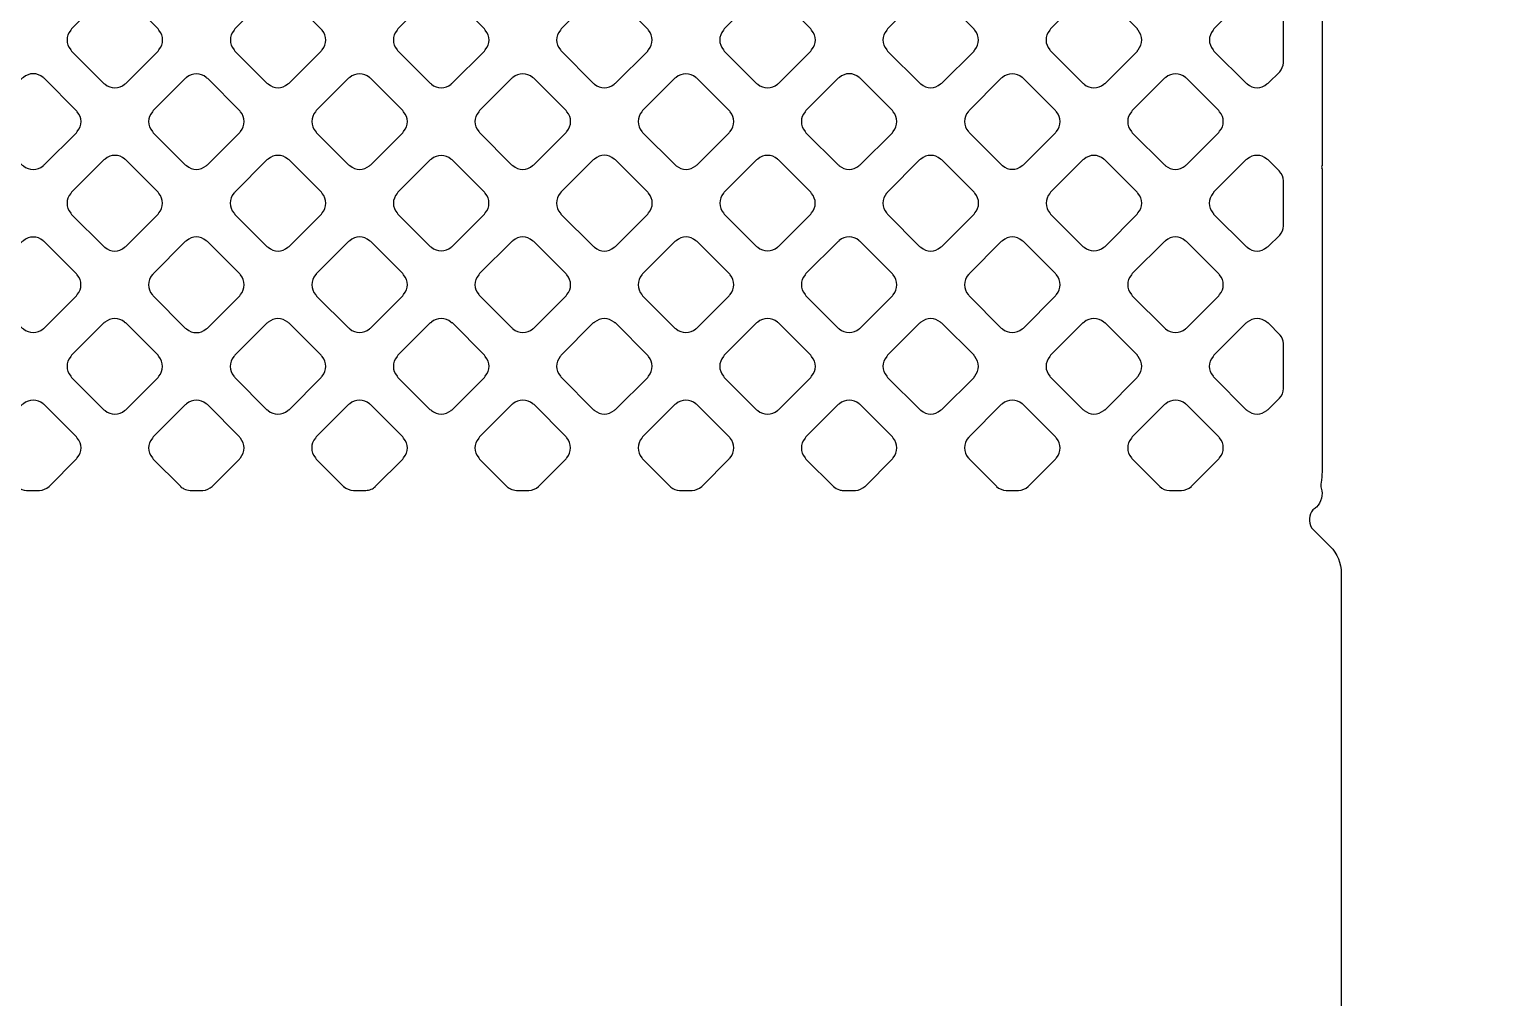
# Model space of a CAD drawing. Header units: millimetres. Extents: x 3440 to 3572, y 2 to 96.
# Drawn here: x 3539.65 to 3541.586, y 50.626 to 51.906 of the extents above; entities that cross this region are included whole.
import ezdxf

# ---------------------------------------------------------------- set-up
doc = ezdxf.new("R2010")
doc.units = ezdxf.units.MM
doc.header["$LTSCALE"] = 23.1
doc.layers.add('gbr-dxf', color=7, linetype='CONTINUOUS')
doc.layers.add('gbr-outline-dxf', color=2, linetype='CONTINUOUS')

msp = doc.modelspace()

# ---------------------------------------------------------------- linework, layer by layer
at = {"layer": 'gbr-dxf'}
msp.add_line((3541.3569, 52.0579), (3541.3569, 51.7254), dxfattribs=at)
at = {"layer": 'gbr-dxf', "linetype": 'Continuous'}
for points in [[(3539.7043, 51.8785, -0.104099), (3539.7053, 51.8767), (3539.7478, 51.8341, -0.101859), (3539.7496, 51.8331, 0.378681), (3539.7755, 51.8331, -0.095886), (3539.7771, 51.8341), (3539.8198, 51.8768, -0.095602), (3539.8208, 51.8784, 0.379293), (3539.8207, 51.9044, -0.107999), (3539.8197, 51.9062), (3539.7772, 51.9487, -0.096266), (3539.7756, 51.9497, 0.379731), (3539.7496, 51.9497, -0.09572), (3539.7479, 51.9487), (3539.7053, 51.906, -0.096023), (3539.7043, 51.9044, 0.379672)], [(3539.92, 51.8785, -0.096265), (3539.9209, 51.8768), (3539.9635, 51.8342, -0.091964), (3539.9651, 51.8333, 0.379731), (3539.991, 51.8333, -0.096265), (3539.9927, 51.8343), (3540.0352, 51.8768, -0.096266), (3540.0362, 51.8784, 0.379731), (3540.0362, 51.9044, -0.091558), (3540.0352, 51.9059), (3539.9926, 51.9485, -0.095916), (3539.991, 51.9495, 0.379731), (3539.965, 51.9495, -0.096265), (3539.9634, 51.9485), (3539.9209, 51.9061, -0.095916), (3539.92, 51.9044, 0.379731)], [(3540.1353, 51.8784, -0.087343), (3540.1362, 51.8769), (3540.1789, 51.8342, -0.09979), (3540.1806, 51.8332, 0.379731), (3540.2066, 51.8332, -0.09572), (3540.2082, 51.8342), (3540.2509, 51.8768, -0.096266), (3540.2518, 51.8784, 0.379731), (3540.2518, 51.9044, -0.091558), (3540.2509, 51.906), (3540.2082, 51.9487, -0.096121), (3540.2065, 51.9496, 0.379731), (3540.1806, 51.9496, -0.09572), (3540.1789, 51.9487), (3540.1362, 51.906, -0.095628), (3540.1353, 51.9044, 0.379731)], [(3540.351, 51.8784, -0.089768), (3540.3519, 51.8769), (3540.3947, 51.8341, -0.082483), (3540.3961, 51.8332, 0.379214), (3540.422, 51.8332, -0.096625), (3540.4237, 51.8342), (3540.4663, 51.8768, -0.095916), (3540.4672, 51.8785, 0.379289), (3540.4673, 51.9044, -0.083262), (3540.4664, 51.9058), (3540.4236, 51.9486, -0.089936), (3540.4221, 51.9495, 0.379506), (3540.3961, 51.9495, -0.096117), (3540.3945, 51.9486), (3540.3519, 51.906, -0.096227), (3540.351, 51.9044, 0.379506)], [(3540.5664, 51.8784, -0.09572), (3540.5673, 51.8768), (3540.6101, 51.8341, -0.091437), (3540.6116, 51.8331, 0.379731), (3540.6376, 51.8331, -0.096265), (3540.6392, 51.8341), (3540.6818, 51.8767, -0.095916), (3540.6828, 51.8784, 0.379731), (3540.6828, 51.9044, -0.100266), (3540.6818, 51.9061), (3540.6391, 51.9488, -0.087639), (3540.6376, 51.9497, 0.379731), (3540.6117, 51.9497, -0.09572), (3540.61, 51.9487), (3540.5673, 51.906, -0.096266), (3540.5664, 51.9044, 0.379731)], [(3540.782, 51.8785, -0.09572), (3540.783, 51.8768), (3540.8256, 51.8342, -0.091964), (3540.8271, 51.8333, 0.379731), (3540.8531, 51.8333, -0.096265), (3540.8548, 51.8343), (3540.8973, 51.8768, -0.095916), (3540.8982, 51.8784, 0.379731), (3540.8982, 51.9044, -0.091745), (3540.8973, 51.9059), (3540.8547, 51.9485, -0.096266), (3540.8531, 51.9495, 0.379731), (3540.8271, 51.9495, -0.09572), (3540.8255, 51.9485), (3540.783, 51.9061, -0.096266), (3540.782, 51.9044, 0.379731)], [(3540.9973, 51.9043, 0.379293), (3540.9974, 51.8784, -0.087314), (3540.9983, 51.8769), (3541.041, 51.8342, -0.100054), (3541.0427, 51.8332, 0.379289), (3541.0686, 51.8332, -0.095506), (3541.0703, 51.8341), (3541.113, 51.8768, -0.095535), (3541.1139, 51.8785, 0.379214), (3541.1139, 51.9044, -0.091954), (3541.113, 51.906), (3541.0703, 51.9487, -0.096314), (3541.0686, 51.9496, 0.379703), (3541.0427, 51.9497, -0.095612), (3541.041, 51.9487), (3540.9983, 51.906, -0.095796)], [(3541.2131, 51.9044, 0.379293), (3541.2131, 51.8785, -0.096265), (3541.214, 51.8768), (3541.2566, 51.8343, -0.095916), (3541.2582, 51.8333, 0.379731), (3541.2842, 51.8333, -0.096265), (3541.2858, 51.8343), (3541.301, 51.8494, 0.165064), (3541.306, 51.8612), (3541.306, 51.9212, 0.165892), (3541.3011, 51.9332), (3541.2857, 51.9485, -0.097796), (3541.2841, 51.9495, 0.378814), (3541.2582, 51.9495, -0.098049), (3541.2565, 51.9485), (3541.214, 51.9061, -0.095895)], [(3539.5964, 51.7965, 0.379293), (3539.5964, 51.7706, -0.096103), (3539.5974, 51.7689), (3539.6401, 51.7262, -0.091913), (3539.6417, 51.7253, 0.379731), (3539.6677, 51.7253, -0.09572), (3539.6693, 51.7263), (3539.712, 51.769, -0.095819), (3539.713, 51.7706, 0.379289), (3539.713, 51.7966, -0.082787), (3539.7121, 51.798), (3539.6692, 51.841, -0.087175), (3539.6677, 51.8419, 0.378906), (3539.6418, 51.8419, -0.095506), (3539.6401, 51.8409), (3539.5974, 51.7982, -0.095602)], [(3539.8121, 51.7966, 0.379293), (3539.8121, 51.7706, -0.107426), (3539.8132, 51.7688), (3539.8555, 51.7265, -0.103566), (3539.8573, 51.7255, 0.379289), (3539.8832, 51.7254, -0.095866), (3539.8848, 51.7264), (3539.9275, 51.7691, -0.095796), (3539.9285, 51.7707, 0.379293), (3539.9285, 51.7967, -0.104392), (3539.9274, 51.7985), (3539.8852, 51.8407, -0.108224), (3539.8833, 51.8418, 0.379506), (3539.8574, 51.8418, -0.098229), (3539.8557, 51.8408), (3539.8131, 51.7982, -0.095796)], [(3540.0276, 51.7967, 0.379293), (3540.0277, 51.7708, -0.095956), (3540.0286, 51.7691), (3540.0713, 51.7264, -0.092126), (3540.0729, 51.7255, 0.379289), (3540.0989, 51.7254, -0.09527), (3540.1005, 51.7264), (3540.143, 51.769, -0.095602), (3540.144, 51.7706, 0.379293), (3540.144, 51.7966, -0.092247), (3540.143, 51.7981), (3540.1003, 51.8408, -0.096627), (3540.0987, 51.8418, 0.379289), (3540.0727, 51.8418, -0.095506), (3540.0711, 51.8408), (3540.0286, 51.7983, -0.095602)], [(3540.2431, 51.7706, -0.087343), (3540.244, 51.7691), (3540.2866, 51.7265, -0.099711), (3540.2883, 51.7255, 0.379293), (3540.3143, 51.7255, -0.095956), (3540.3159, 51.7265), (3540.3586, 51.7691, -0.096111), (3540.3595, 51.7707, 0.379321), (3540.3596, 51.7967, -0.09148), (3540.3586, 51.7982), (3540.316, 51.8408, -0.098209), (3540.3143, 51.8418, 0.379506), (3540.2884, 51.8418, -0.096117), (3540.2867, 51.8408), (3540.2441, 51.7982, -0.096955), (3540.2431, 51.7965, 0.379612)], [(3540.4586, 51.7707, -0.087314), (3540.4596, 51.7692), (3540.5025, 51.7263, -0.083056), (3540.5039, 51.7254, 0.379731), (3540.5299, 51.7254, -0.09572), (3540.5315, 51.7264), (3540.5741, 51.769, -0.096266), (3540.5751, 51.7706, 0.379731), (3540.5751, 51.7966, -0.083522), (3540.5742, 51.798), (3540.5313, 51.8409, -0.087639), (3540.5298, 51.8418, 0.379731), (3540.5038, 51.8418, -0.09572), (3540.5022, 51.8409), (3540.4596, 51.7983, -0.096266), (3540.4586, 51.7967, 0.379731)], [(3540.6742, 51.7706, -0.095756), (3540.6752, 51.769), (3540.7177, 51.7264, -0.091646), (3540.7193, 51.7254, 0.379731), (3540.7453, 51.7254, -0.09572), (3540.7469, 51.7264), (3540.7895, 51.769, -0.096266), (3540.7905, 51.7707, 0.379731), (3540.7905, 51.7967, -0.100032), (3540.7895, 51.7984), (3540.7469, 51.841, -0.087515), (3540.7455, 51.8419, 0.379731), (3540.7195, 51.8419, -0.096265), (3540.7178, 51.8409), (3540.6752, 51.7982, -0.095916), (3540.6742, 51.7966, 0.379731)], [(3540.8897, 51.7708, -0.09572), (3540.8907, 51.7691), (3540.9334, 51.7264, -0.091913), (3540.935, 51.7255, 0.379731), (3540.9609, 51.7255, -0.09572), (3540.9626, 51.7264), (3541.0051, 51.7689, -0.096266), (3541.0061, 51.7706, 0.379731), (3541.0061, 51.7966, -0.092139), (3541.0051, 51.7981), (3540.9624, 51.8408, -0.096558), (3540.9608, 51.8418, 0.379731), (3540.9348, 51.8418, -0.09572), (3540.9332, 51.8408), (3540.8907, 51.7984, -0.096266), (3540.8897, 51.7967, 0.379731)], [(3541.1052, 51.7706, -0.091685), (3541.1061, 51.769), (3541.1488, 51.7263, -0.087297), (3541.1503, 51.7254, 0.379731), (3541.1763, 51.7254, -0.09572), (3541.1779, 51.7264), (3541.2207, 51.7691, -0.096266), (3541.2216, 51.7708, 0.379731), (3541.2216, 51.7967, -0.087314), (3541.2207, 51.7982), (3541.178, 51.8409, -0.091964), (3541.1765, 51.8418, 0.379731), (3541.1505, 51.8418, -0.096265), (3541.1489, 51.8409), (3541.1062, 51.7982, -0.095916), (3541.1052, 51.7966, 0.379731)], [(3539.7043, 51.6628, -0.099825), (3539.7053, 51.6611), (3539.7478, 51.6186, -0.095958), (3539.7494, 51.6176, 0.379731), (3539.7754, 51.6176, -0.09572), (3539.777, 51.6186), (3539.8196, 51.6612, -0.095916), (3539.8206, 51.6629, 0.379731), (3539.8206, 51.6888, -0.096265), (3539.8196, 51.6905), (3539.777, 51.7332, -0.083134), (3539.7756, 51.7341, 0.379731), (3539.7496, 51.7341, -0.096265), (3539.7479, 51.7331), (3539.7053, 51.6904, -0.095916), (3539.7043, 51.6888, 0.379731)], [(3539.9198, 51.663, -0.107365), (3539.9209, 51.6611), (3539.9633, 51.6186, -0.103673), (3539.9651, 51.6176, 0.379293), (3539.991, 51.6176, -0.096119), (3539.9927, 51.6186), (3540.0353, 51.6612, -0.096332), (3540.0363, 51.6629, 0.379321), (3540.0363, 51.6888, -0.103429), (3540.0353, 51.6906), (3539.9928, 51.7331, -0.107634), (3539.991, 51.7341, 0.379293), (3539.965, 51.7341, -0.09572), (3539.9634, 51.7331), (3539.9208, 51.6906, -0.096332), (3539.9198, 51.6889, 0.379289)], [(3540.1354, 51.6629, -0.083235), (3540.1363, 51.6615), (3540.179, 51.6188, -0.096314), (3540.1806, 51.6178, 0.379672), (3540.2066, 51.6178, -0.096157), (3540.2082, 51.6187), (3540.2508, 51.6613, -0.095796), (3540.2517, 51.6629, 0.378906), (3540.2517, 51.6889, -0.087284), (3540.2508, 51.6903), (3540.2081, 51.733, -0.094397), (3540.2065, 51.734, 0.379506), (3540.1806, 51.734, -0.096117), (3540.1789, 51.733), (3540.1364, 51.6905, -0.095916), (3540.1354, 51.6888, 0.379731)], [(3540.3508, 51.6629, -0.091558), (3540.3518, 51.6613), (3540.3946, 51.6185, -0.087516), (3540.3961, 51.6176, 0.379731), (3540.422, 51.6176, -0.09572), (3540.4237, 51.6186), (3540.4664, 51.6613, -0.096266), (3540.4674, 51.6629, 0.379731), (3540.4674, 51.6889, -0.087314), (3540.4665, 51.6904), (3540.4236, 51.7332, -0.091913), (3540.4221, 51.7342, 0.379731), (3540.3961, 51.7342, -0.09572), (3540.3945, 51.7332), (3540.3518, 51.6905, -0.096266), (3540.3508, 51.6889, 0.379731)], [(3540.5665, 51.6629, -0.091663), (3540.5674, 51.6614), (3540.6101, 51.6187, -0.086956), (3540.6116, 51.6178, 0.379731), (3540.6376, 51.6178, -0.096265), (3540.6392, 51.6187), (3540.6817, 51.6612, -0.095916), (3540.6827, 51.6629, 0.379731), (3540.6827, 51.6888, -0.096117), (3540.6817, 51.6905), (3540.639, 51.7332, -0.083076), (3540.6376, 51.7341, 0.379731), (3540.6117, 51.7341, -0.09572), (3540.61, 51.7331), (3540.5675, 51.6905, -0.096266), (3540.5665, 51.6889, 0.379731)], [(3540.7819, 51.6629, -0.100032), (3540.7829, 51.6612), (3540.8255, 51.6186, -0.096266), (3540.8271, 51.6176, 0.379731), (3540.8531, 51.6176, -0.09572), (3540.8548, 51.6186), (3540.8974, 51.6613, -0.096266), (3540.8984, 51.6629, 0.379731), (3540.8984, 51.6889, -0.09572), (3540.8974, 51.6905), (3540.8548, 51.7331, -0.09979), (3540.8531, 51.7341, 0.379731), (3540.8271, 51.7341, -0.09572), (3540.8255, 51.7331), (3540.7829, 51.6905, -0.096266), (3540.7819, 51.6889, 0.379731)], [(3540.9975, 51.6629, -0.083172), (3540.9984, 51.6615), (3541.0411, 51.6188, -0.096266), (3541.0427, 51.6178, 0.379731), (3541.0687, 51.6178, -0.09572), (3541.0703, 51.6188), (3541.1128, 51.6613, -0.096266), (3541.1138, 51.6629, 0.379731), (3541.1138, 51.6889, -0.087314), (3541.1129, 51.6904), (3541.0702, 51.7331, -0.091964), (3541.0686, 51.734, 0.379731), (3541.0426, 51.734, -0.096265), (3541.041, 51.733), (3540.9985, 51.6905, -0.095916), (3540.9975, 51.6888, 0.379731)], [(3541.2129, 51.6629, -0.087314), (3541.2138, 51.6614), (3541.2567, 51.6185, -0.087516), (3541.2581, 51.6176, 0.379731), (3541.2841, 51.6176, -0.09572), (3541.2857, 51.6186), (3541.301, 51.6338, 0.169599), (3541.306, 51.6459), (3541.306, 51.7053, 0.176204), (3541.3009, 51.7179, -0.03892), (3541.3007, 51.7182), (3541.2858, 51.7332, -0.096266), (3541.2841, 51.7341, 0.379731), (3541.2582, 51.7341, -0.09572), (3541.2565, 51.7332), (3541.2138, 51.6905, -0.096266), (3541.2129, 51.6888, 0.379731)], [(3539.5966, 51.5551, -0.091745), (3539.5975, 51.5535), (3539.6402, 51.5108, -0.087638), (3539.6417, 51.5099, 0.379731), (3539.6677, 51.5099, -0.096265), (3539.6693, 51.5109), (3539.7119, 51.5535, -0.095916), (3539.7129, 51.5551, 0.379731), (3539.7129, 51.5811, -0.087748), (3539.712, 51.5826), (3539.6693, 51.6253, -0.091964), (3539.6677, 51.6262, 0.379731), (3539.6417, 51.6262, -0.096265), (3539.6401, 51.6252), (3539.5975, 51.5827, -0.095916), (3539.5966, 51.581, 0.379731)], [(3539.812, 51.5551, -0.103429), (3539.813, 51.5534), (3539.8556, 51.5108, -0.099849), (3539.8573, 51.5098, 0.379293), (3539.8832, 51.5098, -0.09572), (3539.8849, 51.5108), (3539.9275, 51.5534, -0.096214), (3539.9285, 51.5551, 0.379672), (3539.9285, 51.581, -0.091581), (3539.9275, 51.5826), (3539.8848, 51.6253, -0.095824), (3539.8832, 51.6263, 0.379293), (3539.8572, 51.6263, -0.096119), (3539.8556, 51.6253), (3539.813, 51.5827, -0.096332), (3539.812, 51.5811, 0.379321)], [(3540.0277, 51.5551, -0.107999), (3540.0287, 51.5532), (3540.071, 51.511, -0.103868), (3540.0728, 51.51, 0.379731), (3540.0987, 51.51, -0.096265), (3540.1004, 51.5109), (3540.143, 51.5536, -0.095916), (3540.144, 51.5552, 0.379731), (3540.144, 51.5812, -0.103834), (3540.143, 51.583), (3540.1007, 51.6252, -0.107794), (3540.0988, 51.6263, 0.379731), (3540.0728, 51.6263, -0.096265), (3540.0712, 51.6253), (3540.0286, 51.5827, -0.095916), (3540.0277, 51.5811, 0.379731)], [(3540.2431, 51.5811, 0.37925), (3540.2431, 51.5552, -0.083792), (3540.244, 51.5538), (3540.2868, 51.511, -0.096314), (3540.2884, 51.51, 0.379672), (3540.3144, 51.51, -0.096157), (3540.316, 51.5109), (3540.3586, 51.5535, -0.095602), (3540.3596, 51.5551, 0.379214), (3540.3595, 51.5811, -0.087784), (3540.3586, 51.5825), (3540.3158, 51.6254, -0.092072), (3540.3142, 51.6263, 0.379289), (3540.2883, 51.6263, -0.095506), (3540.2867, 51.6254), (3540.244, 51.5828, -0.095602)], [(3540.4586, 51.5551, -0.091663), (3540.4596, 51.5535), (3540.5023, 51.5108, -0.086956), (3540.5038, 51.5099, 0.379731), (3540.5297, 51.5099, -0.096265), (3540.5314, 51.5109), (3540.5741, 51.5536, -0.095916), (3540.5751, 51.5552, 0.379731), (3540.5751, 51.5812, -0.087549), (3540.5742, 51.5827), (3540.5315, 51.6254, -0.091913), (3540.5299, 51.6263, 0.379731), (3540.5039, 51.6263, -0.09572), (3540.5023, 51.6254), (3540.4596, 51.5827, -0.096266), (3540.4586, 51.581, 0.379731)], [(3540.6742, 51.5552, -0.091558), (3540.6751, 51.5537), (3540.718, 51.5108, -0.087515), (3540.7194, 51.5099, 0.379731), (3540.7454, 51.5099, -0.095756), (3540.747, 51.5109), (3540.7895, 51.5534, -0.095958), (3540.7905, 51.555, 0.379731), (3540.7905, 51.581, -0.09572), (3540.7895, 51.5827), (3540.7467, 51.6255, -0.083056), (3540.7453, 51.6264, 0.379731), (3540.7194, 51.6264, -0.09572), (3540.7177, 51.6254), (3540.6752, 51.5828, -0.096266), (3540.6742, 51.5812, 0.379731)], [(3540.8897, 51.5551, -0.099812), (3540.8907, 51.5534), (3540.9332, 51.5109, -0.095628), (3540.9348, 51.51, 0.379731), (3540.9608, 51.51, -0.096265), (3540.9625, 51.5109), (3541.0051, 51.5536, -0.095916), (3541.0061, 51.5552, 0.379731), (3541.0061, 51.5812, -0.096265), (3541.0051, 51.5828), (3540.9626, 51.6253, -0.09979), (3540.9609, 51.6263, 0.379731), (3540.9349, 51.6263, -0.09572), (3540.9333, 51.6253), (3540.8907, 51.5827, -0.096266), (3540.8897, 51.5811, 0.379731)], [(3541.1052, 51.5552, -0.087314), (3541.1061, 51.5537), (3541.1491, 51.5108, -0.083056), (3541.1504, 51.5099, 0.379731), (3541.1764, 51.5099, -0.09572), (3541.1781, 51.5109), (3541.2207, 51.5535, -0.096266), (3541.2216, 51.5551, 0.379731), (3541.2216, 51.5811, -0.082756), (3541.2208, 51.5825), (3541.1778, 51.6254, -0.087516), (3541.1763, 51.6263, 0.379731), (3541.1504, 51.6263, -0.09572), (3541.1487, 51.6254), (3541.1062, 51.5828, -0.096266), (3541.1052, 51.5812, 0.379731)], [(3539.7043, 51.4474, -0.095866), (3539.7052, 51.4458), (3539.748, 51.403, -0.091364), (3539.7496, 51.4021, 0.379214), (3539.7755, 51.4021, -0.096625), (3539.7771, 51.4031), (3539.8196, 51.4456, -0.096023), (3539.8206, 51.4472, 0.379672), (3539.8206, 51.4732, -0.099971), (3539.8196, 51.4749), (3539.7769, 51.5176, -0.08752), (3539.7754, 51.5186, 0.379214), (3539.7495, 51.5185, -0.095956), (3539.7478, 51.5176), (3539.7053, 51.475, -0.096266), (3539.7043, 51.4734, 0.379289)], [(3539.9198, 51.4473, -0.104215), (3539.9209, 51.4455), (3539.9632, 51.4031, -0.100054), (3539.9649, 51.4021, 0.379731), (3539.9909, 51.4021, -0.096265), (3539.9926, 51.4031), (3540.0352, 51.4457, -0.096266), (3540.0362, 51.4474, 0.379731), (3540.0362, 51.4733, -0.091558), (3540.0352, 51.4749), (3539.9926, 51.5175, -0.096266), (3539.991, 51.5185, 0.379731), (3539.965, 51.5185, -0.096225), (3539.9634, 51.5175), (3539.9208, 51.4749, -0.095916), (3539.9198, 51.4733, 0.379731)], [(3540.1353, 51.4473, -0.09572), (3540.1363, 51.4457), (3540.1787, 51.4032, -0.107817), (3540.1806, 51.4022, 0.379731), (3540.2066, 51.4022, -0.096265), (3540.2082, 51.4031), (3540.2509, 51.4458, -0.096266), (3540.2518, 51.4474, 0.379731), (3540.2518, 51.4734, -0.100032), (3540.2508, 51.4751), (3540.2083, 51.5176, -0.104018), (3540.2065, 51.5186, 0.379731), (3540.1806, 51.5186, -0.09572), (3540.1789, 51.5176), (3540.1363, 51.475, -0.096266), (3540.1353, 51.4733, 0.379731)], [(3540.3509, 51.4733, 0.379293), (3540.351, 51.4474, -0.087848), (3540.3519, 51.4459), (3540.3947, 51.4031, -0.08348), (3540.3961, 51.4022, 0.379672), (3540.422, 51.4022, -0.095612), (3540.4237, 51.4032), (3540.4663, 51.4458, -0.095796), (3540.4673, 51.4474, 0.379293), (3540.4672, 51.4734, -0.083522), (3540.4664, 51.4748), (3540.4236, 51.5176, -0.088202), (3540.4221, 51.5185, 0.379321), (3540.3961, 51.5185, -0.095506), (3540.3945, 51.5176), (3540.3519, 51.475, -0.095796)], [(3540.5664, 51.4474, -0.095756), (3540.5673, 51.4458), (3540.6101, 51.403, -0.091437), (3540.6116, 51.4021, 0.379731), (3540.6376, 51.4021, -0.096265), (3540.6392, 51.4031), (3540.6818, 51.4457, -0.095628), (3540.6828, 51.4473, 0.379731), (3540.6828, 51.4733, -0.100082), (3540.6818, 51.475), (3540.6391, 51.5177, -0.087639), (3540.6376, 51.5187, 0.379731), (3540.6117, 51.5187, -0.09572), (3540.61, 51.5177), (3540.5673, 51.475, -0.095916), (3540.5664, 51.4734, 0.379731)], [(3540.782, 51.4474, -0.095756), (3540.783, 51.4458), (3540.8256, 51.4032, -0.091646), (3540.8271, 51.4023, 0.379731), (3540.8531, 51.4023, -0.09572), (3540.8548, 51.4032), (3540.8973, 51.4457, -0.096266), (3540.8982, 51.4474, 0.379731), (3540.8982, 51.4733, -0.092139), (3540.8973, 51.4749), (3540.8547, 51.5175, -0.096227), (3540.8531, 51.5185, 0.379731), (3540.8271, 51.5185, -0.096265), (3540.8255, 51.5175), (3540.783, 51.475, -0.095916), (3540.782, 51.4734, 0.379731)], [(3540.9974, 51.4473, -0.087274), (3540.9983, 51.4459), (3541.041, 51.4032, -0.09979), (3541.0427, 51.4022, 0.379731), (3541.0687, 51.4022, -0.09572), (3541.0703, 51.4031), (3541.1129, 51.4458, -0.096266), (3541.1139, 51.4474, 0.379731), (3541.1139, 51.4734, -0.092139), (3541.113, 51.4749), (3541.0703, 51.5176, -0.095916), (3541.0686, 51.5186, 0.379731), (3541.0426, 51.5186, -0.096265), (3541.041, 51.5176), (3540.9983, 51.475, -0.095916), (3540.9974, 51.4733, 0.379731)], [(3541.213, 51.4474, -0.087191), (3541.2139, 51.4459), (3541.2567, 51.4031, -0.087302), (3541.2582, 51.4022, 0.378681), (3541.2841, 51.4022, -0.098137), (3541.2858, 51.4032), (3541.3006, 51.4181), (3541.3007, 51.4181, 0.18007), (3541.306, 51.431), (3541.306, 51.4906, 0.153158), (3541.3016, 51.5016), (3541.2856, 51.5176, -0.087638), (3541.2842, 51.5185, 0.379731), (3541.2582, 51.5185, -0.096265), (3541.2565, 51.5175), (3541.214, 51.475, -0.095916), (3541.213, 51.4733, 0.379289)], [(3539.5964, 51.3395, -0.087314), (3539.5974, 51.3381), (3539.6345, 51.3009, 0.157464), (3539.6459, 51.2964), (3539.6627, 51.2964, -0.036589), (3539.663, 51.2965, 0.176204), (3539.6756, 51.3016), (3539.712, 51.338, -0.095958), (3539.713, 51.3396, 0.379731), (3539.713, 51.3656, -0.091558), (3539.7121, 51.3671), (3539.6693, 51.4098, -0.096266), (3539.6677, 51.4108, 0.379731), (3539.6417, 51.4108, -0.09572), (3539.6401, 51.4098), (3539.5974, 51.3672, -0.096266), (3539.5964, 51.3655, 0.379731)], [(3539.8121, 51.3396, -0.09572), (3539.8131, 51.3379), (3539.8492, 51.3019), (3539.8492, 51.3018, 0.070248), (3539.8538, 51.2986), (3539.8538, 51.2986, 0.108256), (3539.8621, 51.2964), (3539.8788, 51.2964, 0.174173), (3539.8912, 51.3018), (3539.8913, 51.3018), (3539.9273, 51.3379, -0.095916), (3539.9283, 51.3395, 0.379731), (3539.9283, 51.3655, -0.100266), (3539.9273, 51.3672), (3539.8847, 51.4098, -0.087638), (3539.8832, 51.4107, 0.379731), (3539.8573, 51.4107, -0.096265), (3539.8556, 51.4097), (3539.8131, 51.3672, -0.096266), (3539.8121, 51.3655, 0.379731)], [(3540.0275, 51.3396, -0.103612), (3540.0286, 51.3378), (3540.0642, 51.3022, -0.057509), (3540.0646, 51.3018, 0.181421), (3540.0776, 51.2964, -0.035866), (3540.0779, 51.2964), (3540.0938, 51.2964, -0.03656), (3540.094, 51.2965, 0.088521), (3540.1009, 51.2979, -0.033854), (3540.1011, 51.298, 0.087596), (3540.1069, 51.3018), (3540.107, 51.3019), (3540.143, 51.3379, -0.096266), (3540.144, 51.3395, 0.379731), (3540.144, 51.3655, -0.091558), (3540.143, 51.3671), (3540.1003, 51.4098, -0.096266), (3540.0987, 51.4108, 0.379731), (3540.0727, 51.4108, -0.09572), (3540.0711, 51.4098), (3540.0285, 51.3672, -0.096266), (3540.0275, 51.3656, 0.379731)], [(3540.2431, 51.3395, -0.096265), (3540.2441, 51.3379), (3540.2801, 51.3018), (3540.2802, 51.3018, 0.064639), (3540.2844, 51.2988, -0.059669), (3540.2849, 51.2986, 0.108256), (3540.2931, 51.2964), (3540.3091, 51.2964, -0.034985), (3540.3094, 51.2964, 0.181317), (3540.3223, 51.3018), (3540.3224, 51.3019), (3540.3586, 51.3381, -0.095916), (3540.3595, 51.3397, 0.379731), (3540.3595, 51.3657, -0.100266), (3540.3585, 51.3674), (3540.3162, 51.4098, -0.104018), (3540.3144, 51.4108, 0.379731), (3540.2884, 51.4108, -0.09572), (3540.2868, 51.4098), (3540.2441, 51.3671, -0.095916), (3540.2431, 51.3655, 0.379731)], [(3540.4586, 51.3397, -0.087314), (3540.4596, 51.3382), (3540.4968, 51.3009, 0.157464), (3540.5083, 51.2964), (3540.5248, 51.2964, -0.036092), (3540.5251, 51.2965, 0.176204), (3540.5377, 51.3016), (3540.5741, 51.338, -0.096266), (3540.5751, 51.3396, 0.379731), (3540.5751, 51.3656, -0.083522), (3540.5742, 51.367), (3540.5313, 51.4099, -0.087639), (3540.5298, 51.4108, 0.379731), (3540.5038, 51.4108, -0.09572), (3540.5022, 51.4098), (3540.4596, 51.3673, -0.096266), (3540.4586, 51.3656, 0.379731)], [(3540.6742, 51.3396, -0.095756), (3540.6752, 51.3379), (3540.7115, 51.3016, 0.115333), (3540.7195, 51.2972, 0.060322), (3540.7242, 51.2964), (3540.7409, 51.2964, 0.174173), (3540.7533, 51.3018), (3540.7534, 51.3018), (3540.7895, 51.338, -0.096266), (3540.7905, 51.3396, 0.379731), (3540.7905, 51.3656, -0.100032), (3540.7895, 51.3673), (3540.7469, 51.4099, -0.087515), (3540.7455, 51.4108, 0.379731), (3540.7195, 51.4108, -0.096265), (3540.7178, 51.4099), (3540.6752, 51.3672, -0.095916), (3540.6742, 51.3655, 0.379731)], [(3540.8897, 51.3397, -0.09572), (3540.8907, 51.3381), (3540.9269, 51.3019), (3540.927, 51.3018, 0.181421), (3540.9399, 51.2964, -0.035866), (3540.9402, 51.2964), (3540.9558, 51.2964, -0.036092), (3540.9561, 51.2965, 0.176204), (3540.9688, 51.3016), (3541.0051, 51.3379, -0.096266), (3541.0061, 51.3395, 0.379731), (3541.0061, 51.3655, -0.092139), (3541.0051, 51.3671), (3540.9624, 51.4098, -0.096558), (3540.9608, 51.4108, 0.379731), (3540.9348, 51.4108, -0.09572), (3540.9332, 51.4098), (3540.8907, 51.3673, -0.096266), (3540.8897, 51.3657, 0.379731)], [(3541.1052, 51.3395, -0.087343), (3541.1061, 51.338), (3541.1426, 51.3015, 0.176145), (3541.1553, 51.2964), (3541.1712, 51.2964, -0.034985), (3541.1714, 51.2964, 0.180725), (3541.1844, 51.3018), (3541.1844, 51.3019), (3541.2207, 51.3381, -0.095602), (3541.2216, 51.3397, 0.379293), (3541.2216, 51.3657, -0.091954), (3541.2207, 51.3672), (3541.1781, 51.4098, -0.095916), (3541.1764, 51.4108, 0.379731), (3541.1505, 51.4108, -0.096265), (3541.1488, 51.4098), (3541.1062, 51.3671, -0.095916), (3541.1052, 51.3655, 0.379731)]]:
    msp.add_lwpolyline(points, format="xyb", close=True, dxfattribs=at)
msp.add_lwpolyline([(3541.3569, 51.7215), (3541.3569, 51.323, -0.020534), (3541.3569, 51.321, -0.047097), (3541.3556, 51.307, 0.094979), (3541.3559, 51.2995), (3541.3559, 51.2994, -0.27305), (3541.3495, 51.2744, -0.058597), (3541.3449, 51.2708, 0.318194), (3541.3431, 51.2471), (3541.3677, 51.2225, -0.198996), (3541.3823, 51.1871), (3541.3823, 48.1529, -0.41422), (3541.0859, 47.8565), (3534.0859, 47.8565, 0.414216), (3533.3823, 47.1529), (3533.3823, 46.7768, -0.41397), (3533.0859, 46.4804), (3528.0859, 46.4804, -0.414221)], format="xyb", dxfattribs=at)
at = {"layer": 'gbr-dxf'}
msp.add_arc((3541.3315, 51.7234), 0.0254, 355.6195, 4.3805, dxfattribs=at)
at = {"layer": 'gbr-outline-dxf', "linetype": 'Continuous', "const_width": 0.000025}
msp.add_lwpolyline([(3541.5863, 48.1533), (3541.5863, 55.5349, 0.211094), (3541.4229, 55.9046), (3535.7496, 61.0709, -0.211095), (3535.5863, 61.4406), (3535.5863, 69.3438, 0.414217), (3535.0863, 69.8438), (3522.0863, 69.8438, 0.414217), (3521.5863, 69.3438), (3521.5863, 61.4406, 0.211094), (3521.7497, 61.0709), (3527.4229, 55.9046, -0.211095), (3527.5863, 55.5349), (3527.5863, 46.7771, 0.414217), (3528.0863, 46.2771), (3533.0863, 46.2771, 0.414217), (3533.5863, 46.7771), (3533.5863, 47.1533, -0.414217), (3534.0863, 47.6533), (3541.0863, 47.6533, 0.414217)], format="xyb", close=True, dxfattribs=at)

doc.saveas('drawing.dxf')
